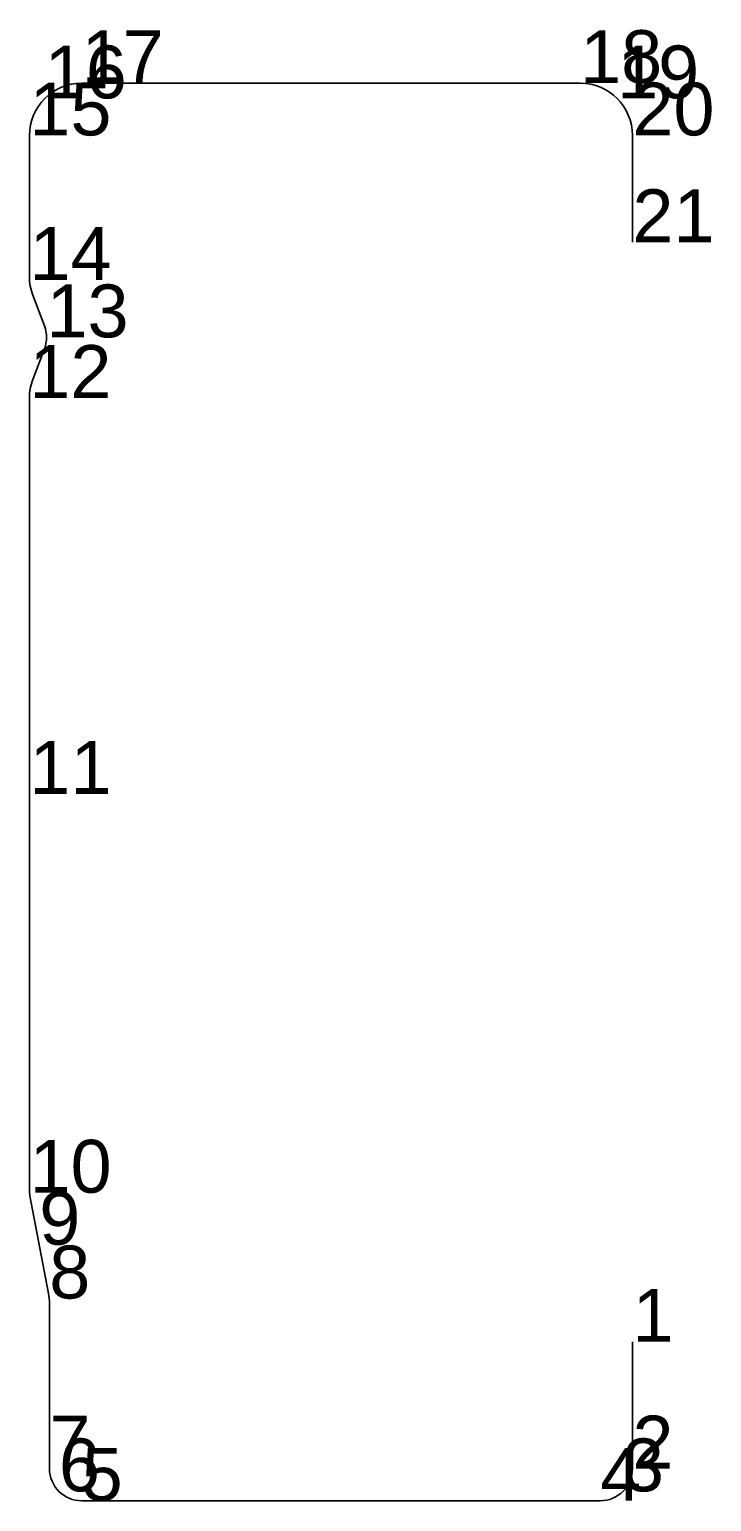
# Model space of a CAD drawing. Header units: millimetres. Extents: x 0 to 32.3, y -33.5 to 36.2.
import ezdxf

# ---------------------------------------------------------------- set-up
doc = ezdxf.new("R2010")
doc.units = ezdxf.units.MM
doc.layers.get('Defpoints').update_dxf_attribs({"color": 255})
doc.layers.add('Ram', color=1, linetype='Continuous', lineweight=30)
doc.styles.get("Standard").update_dxf_attribs({"font": 'arial.ttf'})

msp = doc.modelspace()

# ---------------------------------------------------------------- linework, layer by layer
at = {"layer": 'Defpoints'}
for p in [(2.475, 33.614), (26.075, 33.614), (0, 31.139), (28.55, 31.139), (28.55, 26.089), (0, 24.457), (0.81, 21.589), (0, 18.722), (0.027, -19.007), (0.939, -23.867), (28.55, -25.911), (0.95, -31.913), (28.55, -31.911), (2.475, -33.436), (27.025, -33.436)]:
    msp.add_point(p, dxfattribs=at)
at = {"layer": 'Ram'}
for p, q in [((26.075, 33.614), (2.475, 33.614)), ((0, 31.139), (0, 24.457)), ((28.55, 26.089), (28.55, 31.139)), ((0.161, 23.577), (0.711, 22.131)), ((0.711, 21.048), (0.161, 19.601)), ((0, 18.722), (0, -18.722)), ((0.027, -19.007), (0.907, -23.637)), ((0.95, -24.099), (0.95, -31.911)), ((28.55, -31.911), (28.55, -25.911)), ((2.475, -33.436), (27.025, -33.436))]:
    msp.add_line(p, q, dxfattribs=at)
for centre, radius, start, end in [((2.475, 31.139), 2.475, 90, 180), ((26.075, 31.139), 2.475, 0, 90), ((2.475, 24.457), 2.475, 180, 200.80679), ((-0.715, 21.589), 1.525, 339.19321, 20.80679), ((2.475, 18.722), 2.475, 159.19321, 180), ((1.525, -18.722), 1.525, 180, 190.75797), ((-1.525, -24.099), 2.475, 360, 10.75797), ((2.475, -31.911), 1.525, 180, 270), ((27.025, -31.911), 1.525, 270, 0)]:
    msp.add_arc(centre, radius, start, end, dxfattribs=at)

# ---------------------------------------------------------------- texts
at = {"layer": 'Defpoints'}
for tag, p in [('17', (2.475, 33.614)), ('18', (26.075, 33.614)), ('16', (0.725, 32.89)), ('19', (27.825, 32.89)), ('15', (0, 31.139)), ('20', (28.55, 31.139)), ('21', (28.55, 26.089)), ('14', (0.005, 24.302)), ('13', (0.81, 21.589)), ('12', (0, 18.722)), ('11', (0, 0)), ('10', (0.007, -18.865)), ('9', (0.467, -21.322)), ('8', (0.939, -23.867)), ('1', (28.55, -25.911)), ('7', (0.95, -31.911)), ('2', (28.55, -31.911)), ('6', (1.397, -32.989)), ('3', (28.103, -32.989)), ('5', (2.475, -33.436)), ('4', (27.025, -33.436))]:
    msp.add_attdef(tag, p, '', height=2.5, dxfattribs=at)

doc.saveas('drawing.dxf')
